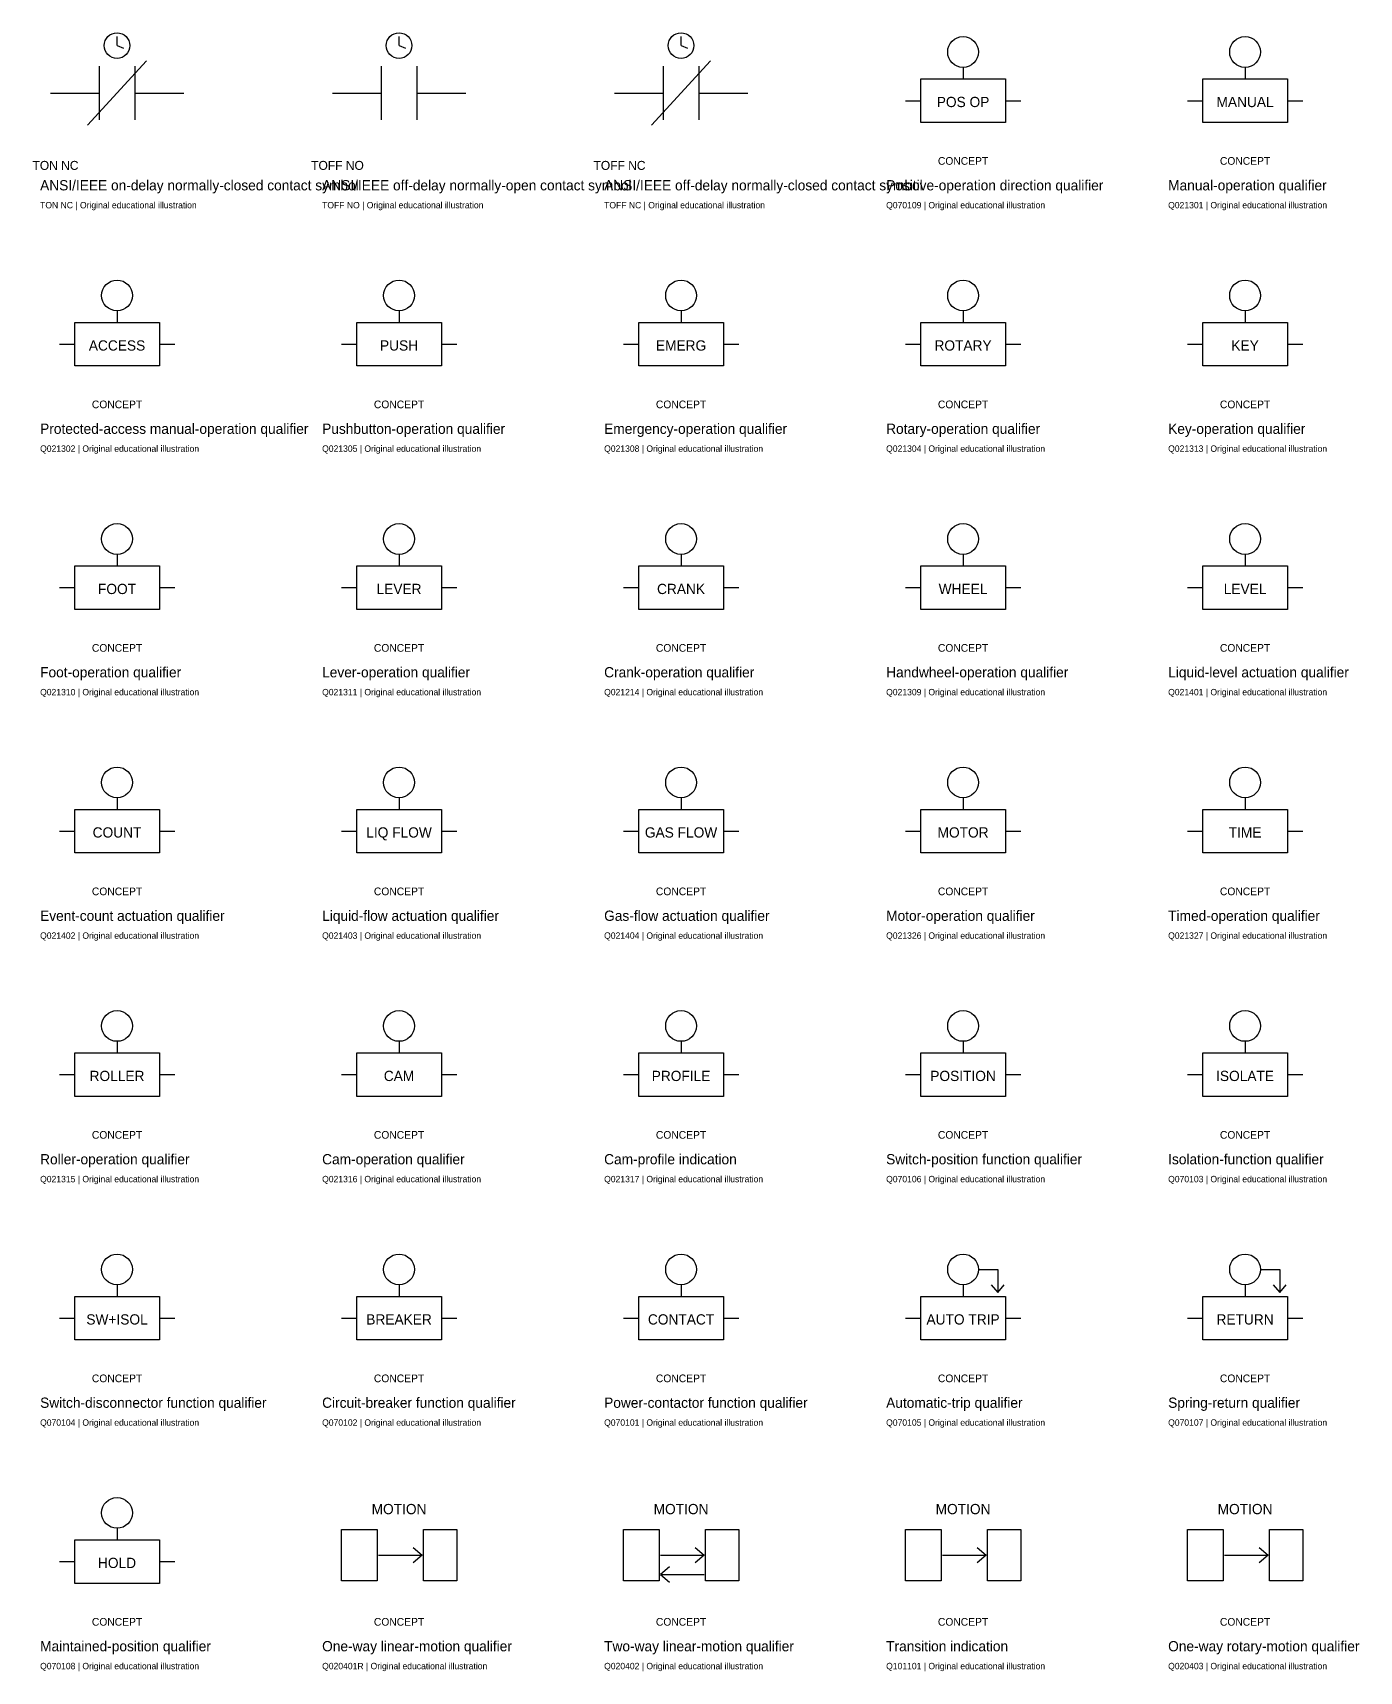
# Model space of a CAD drawing. Extents: x -25 to 1140, y -41451 to 113.
# Drawn here: x -6 to 1029, y -32331 to -31052 of the extents above; entities that cross this region are included whole.
import ezdxf
from ezdxf.enums import TextEntityAlignment as Align

# ---------------------------------------------------------------- set-up
doc = ezdxf.new("R2010")
doc.units = 0
doc.layers.add('REFERENCE', color=7, linetype='CONTINUOUS')

# ---------------------------------------------------------------- blocks, each defined once
blk = doc.blocks.new('REF_ANSI_ON_DELAY_NORMALLY_CLOSED_CONTACT')
at = {"layer": 'REFERENCE'}
for p, q in [((60, 98), (60, 105)), ((60, 98), (65, 96)), ((37, 36), (83, 86)), ((46, 82), (46, 40)), ((74, 82), (74, 40)), ((8, 61), (46, 61)), ((74, 61), (112, 61))]:
    blk.add_line(p, q, dxfattribs=at)
blk.add_circle((60, 98), 10, dxfattribs=at)
blk.add_text('TON NC', height=7, dxfattribs=at).set_placement((12, 1), align=Align.CENTER)
blk = doc.blocks.new('REF_ANSI_OFF_DELAY_NORMALLY_OPEN_CONTACT')
at = {"layer": 'REFERENCE'}
for p, q in [((60, 98), (60, 105)), ((60, 98), (65, 96)), ((46, 82), (46, 40)), ((74, 82), (74, 40)), ((8, 61), (46, 61)), ((74, 61), (112, 61))]:
    blk.add_line(p, q, dxfattribs=at)
blk.add_circle((60, 98), 10, dxfattribs=at)
blk.add_text('TOFF NO', height=7, dxfattribs=at).set_placement((12, 1), align=Align.CENTER)
blk = doc.blocks.new('REF_ANSI_OFF_DELAY_NORMALLY_CLOSED_CONTACT')
at = {"layer": 'REFERENCE'}
for p, q in [((60, 98), (60, 105)), ((60, 98), (65, 96)), ((37, 36), (83, 86)), ((46, 82), (46, 40)), ((74, 82), (74, 40)), ((8, 61), (46, 61)), ((74, 61), (112, 61))]:
    blk.add_line(p, q, dxfattribs=at)
blk.add_circle((60, 98), 10, dxfattribs=at)
blk.add_text('TOFF NC', height=7, dxfattribs=at).set_placement((12, 1), align=Align.CENTER)
blk = doc.blocks.new('REF_IEC_POSITIVE_OPERATION_DIRECTION_QUALIFIER')
at = {"layer": 'REFERENCE'}
for p, q in [((60, 81), (60, 72)), ((27, 72), (93, 72)), ((27, 38), (27, 72)), ((93, 72), (93, 38)), ((15, 55), (27, 55)), ((93, 55), (105, 55)), ((93, 38), (27, 38))]:
    blk.add_line(p, q, dxfattribs=at)
blk.add_circle((60, 93), 12, dxfattribs=at)
for s, height, p in [('POS OP', 8, (60, 50)), ('CONCEPT', 6, (60, 5))]:
    blk.add_text(s, height=height, dxfattribs=at).set_placement(p, align=Align.CENTER)
blk = doc.blocks.new('REF_IEC_MANUAL_OPERATION_QUALIFIER')
at = {"layer": 'REFERENCE'}
for p, q in [((60, 81), (60, 72)), ((27, 72), (93, 72)), ((27, 38), (27, 72)), ((93, 72), (93, 38)), ((15, 55), (27, 55)), ((93, 55), (105, 55)), ((93, 38), (27, 38))]:
    blk.add_line(p, q, dxfattribs=at)
blk.add_circle((60, 93), 12, dxfattribs=at)
for s, height, p in [('MANUAL', 8, (60, 50)), ('CONCEPT', 6, (60, 5))]:
    blk.add_text(s, height=height, dxfattribs=at).set_placement(p, align=Align.CENTER)
blk = doc.blocks.new('REF_IEC_PROTECTED_ACCESS_MANUAL_OPERATION_QUALIFIER')
at = {"layer": 'REFERENCE'}
for p, q in [((60, 81), (60, 72)), ((27, 72), (93, 72)), ((27, 38), (27, 72)), ((93, 72), (93, 38)), ((15, 55), (27, 55)), ((93, 55), (105, 55)), ((93, 38), (27, 38))]:
    blk.add_line(p, q, dxfattribs=at)
blk.add_circle((60, 93), 12, dxfattribs=at)
for s, height, p in [('ACCESS', 8, (60, 50)), ('CONCEPT', 6, (60, 5))]:
    blk.add_text(s, height=height, dxfattribs=at).set_placement(p, align=Align.CENTER)
blk = doc.blocks.new('REF_IEC_PUSHBUTTON_OPERATION_QUALIFIER')
at = {"layer": 'REFERENCE'}
for p, q in [((60, 81), (60, 72)), ((27, 72), (93, 72)), ((27, 38), (27, 72)), ((93, 72), (93, 38)), ((15, 55), (27, 55)), ((93, 55), (105, 55)), ((93, 38), (27, 38))]:
    blk.add_line(p, q, dxfattribs=at)
blk.add_circle((60, 93), 12, dxfattribs=at)
for s, height, p in [('PUSH', 8, (60, 50)), ('CONCEPT', 6, (60, 5))]:
    blk.add_text(s, height=height, dxfattribs=at).set_placement(p, align=Align.CENTER)
blk = doc.blocks.new('REF_IEC_EMERGENCY_OPERATION_QUALIFIER')
at = {"layer": 'REFERENCE'}
for p, q in [((60, 81), (60, 72)), ((27, 72), (93, 72)), ((27, 38), (27, 72)), ((93, 72), (93, 38)), ((15, 55), (27, 55)), ((93, 55), (105, 55)), ((93, 38), (27, 38))]:
    blk.add_line(p, q, dxfattribs=at)
blk.add_circle((60, 93), 12, dxfattribs=at)
for s, height, p in [('EMERG', 8, (60, 50)), ('CONCEPT', 6, (60, 5))]:
    blk.add_text(s, height=height, dxfattribs=at).set_placement(p, align=Align.CENTER)
blk = doc.blocks.new('REF_IEC_ROTARY_OPERATION_QUALIFIER')
at = {"layer": 'REFERENCE'}
for p, q in [((60, 81), (60, 72)), ((27, 72), (93, 72)), ((27, 38), (27, 72)), ((93, 72), (93, 38)), ((15, 55), (27, 55)), ((93, 55), (105, 55)), ((93, 38), (27, 38))]:
    blk.add_line(p, q, dxfattribs=at)
blk.add_circle((60, 93), 12, dxfattribs=at)
for s, height, p in [('ROTARY', 8, (60, 50)), ('CONCEPT', 6, (60, 5))]:
    blk.add_text(s, height=height, dxfattribs=at).set_placement(p, align=Align.CENTER)
blk = doc.blocks.new('REF_IEC_KEY_OPERATION_QUALIFIER')
at = {"layer": 'REFERENCE'}
for p, q in [((60, 81), (60, 72)), ((27, 72), (93, 72)), ((27, 38), (27, 72)), ((93, 72), (93, 38)), ((15, 55), (27, 55)), ((93, 55), (105, 55)), ((93, 38), (27, 38))]:
    blk.add_line(p, q, dxfattribs=at)
blk.add_circle((60, 93), 12, dxfattribs=at)
for s, height, p in [('KEY', 8, (60, 50)), ('CONCEPT', 6, (60, 5))]:
    blk.add_text(s, height=height, dxfattribs=at).set_placement(p, align=Align.CENTER)
blk = doc.blocks.new('REF_IEC_FOOT_OPERATION_QUALIFIER')
at = {"layer": 'REFERENCE'}
for p, q in [((60, 81), (60, 72)), ((27, 72), (93, 72)), ((27, 38), (27, 72)), ((93, 72), (93, 38)), ((15, 55), (27, 55)), ((93, 55), (105, 55)), ((93, 38), (27, 38))]:
    blk.add_line(p, q, dxfattribs=at)
blk.add_circle((60, 93), 12, dxfattribs=at)
for s, height, p in [('FOOT', 8, (60, 50)), ('CONCEPT', 6, (60, 5))]:
    blk.add_text(s, height=height, dxfattribs=at).set_placement(p, align=Align.CENTER)
blk = doc.blocks.new('REF_IEC_LEVER_OPERATION_QUALIFIER')
at = {"layer": 'REFERENCE'}
for p, q in [((60, 81), (60, 72)), ((27, 72), (93, 72)), ((27, 38), (27, 72)), ((93, 72), (93, 38)), ((15, 55), (27, 55)), ((93, 55), (105, 55)), ((93, 38), (27, 38))]:
    blk.add_line(p, q, dxfattribs=at)
blk.add_circle((60, 93), 12, dxfattribs=at)
for s, height, p in [('LEVER', 8, (60, 50)), ('CONCEPT', 6, (60, 5))]:
    blk.add_text(s, height=height, dxfattribs=at).set_placement(p, align=Align.CENTER)
blk = doc.blocks.new('REF_IEC_CRANK_OPERATION_QUALIFIER')
at = {"layer": 'REFERENCE'}
for p, q in [((60, 81), (60, 72)), ((27, 72), (93, 72)), ((27, 38), (27, 72)), ((93, 72), (93, 38)), ((15, 55), (27, 55)), ((93, 55), (105, 55)), ((93, 38), (27, 38))]:
    blk.add_line(p, q, dxfattribs=at)
blk.add_circle((60, 93), 12, dxfattribs=at)
for s, height, p in [('CRANK', 8, (60, 50)), ('CONCEPT', 6, (60, 5))]:
    blk.add_text(s, height=height, dxfattribs=at).set_placement(p, align=Align.CENTER)
blk = doc.blocks.new('REF_IEC_HANDWHEEL_OPERATION_QUALIFIER')
at = {"layer": 'REFERENCE'}
for p, q in [((60, 81), (60, 72)), ((27, 72), (93, 72)), ((27, 38), (27, 72)), ((93, 72), (93, 38)), ((15, 55), (27, 55)), ((93, 55), (105, 55)), ((93, 38), (27, 38))]:
    blk.add_line(p, q, dxfattribs=at)
blk.add_circle((60, 93), 12, dxfattribs=at)
for s, height, p in [('WHEEL', 8, (60, 50)), ('CONCEPT', 6, (60, 5))]:
    blk.add_text(s, height=height, dxfattribs=at).set_placement(p, align=Align.CENTER)
blk = doc.blocks.new('REF_IEC_LIQUID_LEVEL_ACTUATION_QUALIFIER')
at = {"layer": 'REFERENCE'}
for p, q in [((60, 81), (60, 72)), ((27, 72), (93, 72)), ((27, 38), (27, 72)), ((93, 72), (93, 38)), ((15, 55), (27, 55)), ((93, 55), (105, 55)), ((93, 38), (27, 38))]:
    blk.add_line(p, q, dxfattribs=at)
blk.add_circle((60, 93), 12, dxfattribs=at)
for s, height, p in [('LEVEL', 8, (60, 50)), ('CONCEPT', 6, (60, 5))]:
    blk.add_text(s, height=height, dxfattribs=at).set_placement(p, align=Align.CENTER)
blk = doc.blocks.new('REF_IEC_EVENT_COUNT_ACTUATION_QUALIFIER')
at = {"layer": 'REFERENCE'}
for p, q in [((60, 81), (60, 72)), ((27, 72), (93, 72)), ((27, 38), (27, 72)), ((93, 72), (93, 38)), ((15, 55), (27, 55)), ((93, 55), (105, 55)), ((93, 38), (27, 38))]:
    blk.add_line(p, q, dxfattribs=at)
blk.add_circle((60, 93), 12, dxfattribs=at)
for s, height, p in [('COUNT', 8, (60, 50)), ('CONCEPT', 6, (60, 5))]:
    blk.add_text(s, height=height, dxfattribs=at).set_placement(p, align=Align.CENTER)
blk = doc.blocks.new('REF_IEC_LIQUID_FLOW_ACTUATION_QUALIFIER')
at = {"layer": 'REFERENCE'}
for p, q in [((60, 81), (60, 72)), ((27, 72), (93, 72)), ((27, 38), (27, 72)), ((93, 72), (93, 38)), ((15, 55), (27, 55)), ((93, 55), (105, 55)), ((93, 38), (27, 38))]:
    blk.add_line(p, q, dxfattribs=at)
blk.add_circle((60, 93), 12, dxfattribs=at)
for s, height, p in [('LIQ FLOW', 8, (60, 50)), ('CONCEPT', 6, (60, 5))]:
    blk.add_text(s, height=height, dxfattribs=at).set_placement(p, align=Align.CENTER)
blk = doc.blocks.new('REF_IEC_GAS_FLOW_ACTUATION_QUALIFIER')
at = {"layer": 'REFERENCE'}
for p, q in [((60, 81), (60, 72)), ((27, 72), (93, 72)), ((27, 38), (27, 72)), ((93, 72), (93, 38)), ((15, 55), (27, 55)), ((93, 55), (105, 55)), ((93, 38), (27, 38))]:
    blk.add_line(p, q, dxfattribs=at)
blk.add_circle((60, 93), 12, dxfattribs=at)
for s, height, p in [('GAS FLOW', 8, (60, 50)), ('CONCEPT', 6, (60, 5))]:
    blk.add_text(s, height=height, dxfattribs=at).set_placement(p, align=Align.CENTER)
blk = doc.blocks.new('REF_IEC_MOTOR_OPERATION_QUALIFIER')
at = {"layer": 'REFERENCE'}
for p, q in [((60, 81), (60, 72)), ((27, 72), (93, 72)), ((27, 38), (27, 72)), ((93, 72), (93, 38)), ((15, 55), (27, 55)), ((93, 55), (105, 55)), ((93, 38), (27, 38))]:
    blk.add_line(p, q, dxfattribs=at)
blk.add_circle((60, 93), 12, dxfattribs=at)
for s, height, p in [('MOTOR', 8, (60, 50)), ('CONCEPT', 6, (60, 5))]:
    blk.add_text(s, height=height, dxfattribs=at).set_placement(p, align=Align.CENTER)
blk = doc.blocks.new('REF_IEC_TIMED_OPERATION_QUALIFIER')
at = {"layer": 'REFERENCE'}
for p, q in [((60, 81), (60, 72)), ((27, 72), (93, 72)), ((27, 38), (27, 72)), ((93, 72), (93, 38)), ((15, 55), (27, 55)), ((93, 55), (105, 55)), ((93, 38), (27, 38))]:
    blk.add_line(p, q, dxfattribs=at)
blk.add_circle((60, 93), 12, dxfattribs=at)
for s, height, p in [('TIME', 8, (60, 50)), ('CONCEPT', 6, (60, 5))]:
    blk.add_text(s, height=height, dxfattribs=at).set_placement(p, align=Align.CENTER)
blk = doc.blocks.new('REF_IEC_ROLLER_OPERATION_QUALIFIER')
at = {"layer": 'REFERENCE'}
for p, q in [((60, 81), (60, 72)), ((27, 72), (93, 72)), ((27, 38), (27, 72)), ((93, 72), (93, 38)), ((15, 55), (27, 55)), ((93, 55), (105, 55)), ((93, 38), (27, 38))]:
    blk.add_line(p, q, dxfattribs=at)
blk.add_circle((60, 93), 12, dxfattribs=at)
for s, height, p in [('ROLLER', 8, (60, 50)), ('CONCEPT', 6, (60, 5))]:
    blk.add_text(s, height=height, dxfattribs=at).set_placement(p, align=Align.CENTER)
blk = doc.blocks.new('REF_IEC_CAM_OPERATION_QUALIFIER')
at = {"layer": 'REFERENCE'}
for p, q in [((60, 81), (60, 72)), ((27, 72), (93, 72)), ((27, 38), (27, 72)), ((93, 72), (93, 38)), ((15, 55), (27, 55)), ((93, 55), (105, 55)), ((93, 38), (27, 38))]:
    blk.add_line(p, q, dxfattribs=at)
blk.add_circle((60, 93), 12, dxfattribs=at)
for s, height, p in [('CAM', 8, (60, 50)), ('CONCEPT', 6, (60, 5))]:
    blk.add_text(s, height=height, dxfattribs=at).set_placement(p, align=Align.CENTER)
blk = doc.blocks.new('REF_IEC_CAM_PROFILE_INDICATION')
at = {"layer": 'REFERENCE'}
for p, q in [((60, 81), (60, 72)), ((27, 72), (93, 72)), ((27, 38), (27, 72)), ((93, 72), (93, 38)), ((15, 55), (27, 55)), ((93, 55), (105, 55)), ((93, 38), (27, 38))]:
    blk.add_line(p, q, dxfattribs=at)
blk.add_circle((60, 93), 12, dxfattribs=at)
for s, height, p in [('PROFILE', 8, (60, 50)), ('CONCEPT', 6, (60, 5))]:
    blk.add_text(s, height=height, dxfattribs=at).set_placement(p, align=Align.CENTER)
blk = doc.blocks.new('REF_IEC_SWITCH_POSITION_FUNCTION_QUALIFIER')
at = {"layer": 'REFERENCE'}
for p, q in [((60, 81), (60, 72)), ((27, 72), (93, 72)), ((27, 38), (27, 72)), ((93, 72), (93, 38)), ((15, 55), (27, 55)), ((93, 55), (105, 55)), ((93, 38), (27, 38))]:
    blk.add_line(p, q, dxfattribs=at)
blk.add_circle((60, 93), 12, dxfattribs=at)
for s, height, p in [('POSITION', 8, (60, 50)), ('CONCEPT', 6, (60, 5))]:
    blk.add_text(s, height=height, dxfattribs=at).set_placement(p, align=Align.CENTER)
blk = doc.blocks.new('REF_IEC_ISOLATION_FUNCTION_QUALIFIER')
at = {"layer": 'REFERENCE'}
for p, q in [((60, 81), (60, 72)), ((27, 72), (93, 72)), ((27, 38), (27, 72)), ((93, 72), (93, 38)), ((15, 55), (27, 55)), ((93, 55), (105, 55)), ((93, 38), (27, 38))]:
    blk.add_line(p, q, dxfattribs=at)
blk.add_circle((60, 93), 12, dxfattribs=at)
for s, height, p in [('ISOLATE', 8, (60, 50)), ('CONCEPT', 6, (60, 5))]:
    blk.add_text(s, height=height, dxfattribs=at).set_placement(p, align=Align.CENTER)
blk = doc.blocks.new('REF_IEC_SWITCH_DISCONNECTOR_FUNCTION_QUALIFIER')
at = {"layer": 'REFERENCE'}
for p, q in [((60, 81), (60, 72)), ((27, 72), (93, 72)), ((27, 38), (27, 72)), ((93, 72), (93, 38)), ((15, 55), (27, 55)), ((93, 55), (105, 55)), ((93, 38), (27, 38))]:
    blk.add_line(p, q, dxfattribs=at)
blk.add_circle((60, 93), 12, dxfattribs=at)
for s, height, p in [('SW+ISOL', 8, (60, 50)), ('CONCEPT', 6, (60, 5))]:
    blk.add_text(s, height=height, dxfattribs=at).set_placement(p, align=Align.CENTER)
blk = doc.blocks.new('REF_IEC_CIRCUIT_BREAKER_FUNCTION_QUALIFIER')
at = {"layer": 'REFERENCE'}
for p, q in [((60, 81), (60, 72)), ((27, 72), (93, 72)), ((27, 38), (27, 72)), ((93, 72), (93, 38)), ((15, 55), (27, 55)), ((93, 55), (105, 55)), ((93, 38), (27, 38))]:
    blk.add_line(p, q, dxfattribs=at)
blk.add_circle((60, 93), 12, dxfattribs=at)
for s, height, p in [('BREAKER', 8, (60, 50)), ('CONCEPT', 6, (60, 5))]:
    blk.add_text(s, height=height, dxfattribs=at).set_placement(p, align=Align.CENTER)
blk = doc.blocks.new('REF_IEC_POWER_CONTACTOR_FUNCTION_QUALIFIER')
at = {"layer": 'REFERENCE'}
for p, q in [((60, 81), (60, 72)), ((27, 72), (93, 72)), ((27, 38), (27, 72)), ((93, 72), (93, 38)), ((15, 55), (27, 55)), ((93, 55), (105, 55)), ((93, 38), (27, 38))]:
    blk.add_line(p, q, dxfattribs=at)
blk.add_circle((60, 93), 12, dxfattribs=at)
for s, height, p in [('CONTACT', 8, (60, 50)), ('CONCEPT', 6, (60, 5))]:
    blk.add_text(s, height=height, dxfattribs=at).set_placement(p, align=Align.CENTER)
blk = doc.blocks.new('REF_IEC_AUTOMATIC_TRIP_QUALIFIER')
at = {"layer": 'REFERENCE'}
for p, q in [((72, 93), (87, 93)), ((87, 93), (87, 75)), ((60, 81), (60, 72)), ((82, 81), (87, 75)), ((87, 75), (92, 81)), ((27, 72), (93, 72)), ((27, 38), (27, 72)), ((93, 72), (93, 38)), ((15, 55), (27, 55)), ((93, 55), (105, 55)), ((93, 38), (27, 38))]:
    blk.add_line(p, q, dxfattribs=at)
blk.add_circle((60, 93), 12, dxfattribs=at)
for s, height, p in [('AUTO TRIP', 8, (60, 50)), ('CONCEPT', 6, (60, 5))]:
    blk.add_text(s, height=height, dxfattribs=at).set_placement(p, align=Align.CENTER)
blk = doc.blocks.new('REF_IEC_SPRING_RETURN_QUALIFIER')
at = {"layer": 'REFERENCE'}
for p, q in [((72, 93), (87, 93)), ((87, 93), (87, 75)), ((60, 81), (60, 72)), ((82, 81), (87, 75)), ((87, 75), (92, 81)), ((27, 72), (93, 72)), ((27, 38), (27, 72)), ((93, 72), (93, 38)), ((15, 55), (27, 55)), ((93, 55), (105, 55)), ((93, 38), (27, 38))]:
    blk.add_line(p, q, dxfattribs=at)
blk.add_circle((60, 93), 12, dxfattribs=at)
for s, height, p in [('RETURN', 8, (60, 50)), ('CONCEPT', 6, (60, 5))]:
    blk.add_text(s, height=height, dxfattribs=at).set_placement(p, align=Align.CENTER)
blk = doc.blocks.new('REF_IEC_MAINTAINED_POSITION_QUALIFIER')
at = {"layer": 'REFERENCE'}
for p, q in [((60, 81), (60, 72)), ((27, 72), (93, 72)), ((27, 38), (27, 72)), ((93, 72), (93, 38)), ((15, 55), (27, 55)), ((93, 55), (105, 55)), ((93, 38), (27, 38))]:
    blk.add_line(p, q, dxfattribs=at)
blk.add_circle((60, 93), 12, dxfattribs=at)
for s, height, p in [('HOLD', 8, (60, 50)), ('CONCEPT', 6, (60, 5))]:
    blk.add_text(s, height=height, dxfattribs=at).set_placement(p, align=Align.CENTER)
blk = doc.blocks.new('REF_IEC_ONE_WAY_LINEAR_MOTION_QUALIFIER')
at = {"layer": 'REFERENCE'}
for p, q in [((15, 80), (43, 80)), ((15, 40), (15, 80)), ((43, 80), (43, 40)), ((79, 80), (105, 80)), ((79, 40), (79, 80)), ((105, 80), (105, 40)), ((71, 66), (78, 60)), ((44, 60), (78, 60)), ((78, 60), (71, 54)), ((43, 40), (15, 40)), ((105, 40), (79, 40))]:
    blk.add_line(p, q, dxfattribs=at)
for s, height, p in [('MOTION', 8, (60, 92)), ('CONCEPT', 6, (60, 5))]:
    blk.add_text(s, height=height, dxfattribs=at).set_placement(p, align=Align.CENTER)
blk = doc.blocks.new('REF_IEC_TWO_WAY_LINEAR_MOTION_QUALIFIER')
at = {"layer": 'REFERENCE'}
for p, q in [((15, 80), (43, 80)), ((15, 40), (15, 80)), ((43, 80), (43, 40)), ((79, 80), (105, 80)), ((79, 40), (79, 80)), ((105, 80), (105, 40)), ((71, 66), (78, 60)), ((44, 60), (78, 60)), ((78, 60), (71, 54)), ((43, 40), (15, 40)), ((51, 51), (44, 45)), ((44, 45), (78, 45)), ((44, 45), (51, 39)), ((105, 40), (79, 40))]:
    blk.add_line(p, q, dxfattribs=at)
for s, height, p in [('MOTION', 8, (60, 92)), ('CONCEPT', 6, (60, 5))]:
    blk.add_text(s, height=height, dxfattribs=at).set_placement(p, align=Align.CENTER)
blk = doc.blocks.new('REF_IEC_TRANSITION_INDICATION')
at = {"layer": 'REFERENCE'}
for p, q in [((15, 80), (43, 80)), ((15, 40), (15, 80)), ((43, 80), (43, 40)), ((79, 80), (105, 80)), ((79, 40), (79, 80)), ((105, 80), (105, 40)), ((71, 66), (78, 60)), ((44, 60), (78, 60)), ((78, 60), (71, 54)), ((43, 40), (15, 40)), ((105, 40), (79, 40))]:
    blk.add_line(p, q, dxfattribs=at)
for s, height, p in [('MOTION', 8, (60, 92)), ('CONCEPT', 6, (60, 5))]:
    blk.add_text(s, height=height, dxfattribs=at).set_placement(p, align=Align.CENTER)
blk = doc.blocks.new('REF_IEC_ONE_WAY_ROTARY_MOTION_QUALIFIER')
at = {"layer": 'REFERENCE'}
for p, q in [((15, 80), (43, 80)), ((15, 40), (15, 80)), ((43, 80), (43, 40)), ((79, 80), (105, 80)), ((79, 40), (79, 80)), ((105, 80), (105, 40)), ((71, 66), (78, 60)), ((44, 60), (78, 60)), ((78, 60), (71, 54)), ((43, 40), (15, 40)), ((105, 40), (79, 40))]:
    blk.add_line(p, q, dxfattribs=at)
for s, height, p in [('MOTION', 8, (60, 92)), ('CONCEPT', 6, (60, 5))]:
    blk.add_text(s, height=height, dxfattribs=at).set_placement(p, align=Align.CENTER)

msp = doc.modelspace()

# ---------------------------------------------------------------- block references
at = {"layer": 'REFERENCE'}
for name, p in [('REF_ANSI_ON_DELAY_NORMALLY_CLOSED_CONTACT', (0, -31160)), ('REF_ANSI_OFF_DELAY_NORMALLY_OPEN_CONTACT', (220, -31160)), ('REF_ANSI_OFF_DELAY_NORMALLY_CLOSED_CONTACT', (440, -31160)), ('REF_IEC_POSITIVE_OPERATION_DIRECTION_QUALIFIER', (660, -31160)), ('REF_IEC_MANUAL_OPERATION_QUALIFIER', (880, -31160)), ('REF_IEC_PROTECTED_ACCESS_MANUAL_OPERATION_QUALIFIER', (0, -31350)), ('REF_IEC_PUSHBUTTON_OPERATION_QUALIFIER', (220, -31350)), ('REF_IEC_EMERGENCY_OPERATION_QUALIFIER', (440, -31350)), ('REF_IEC_ROTARY_OPERATION_QUALIFIER', (660, -31350)), ('REF_IEC_KEY_OPERATION_QUALIFIER', (880, -31350)), ('REF_IEC_FOOT_OPERATION_QUALIFIER', (0, -31540)), ('REF_IEC_LEVER_OPERATION_QUALIFIER', (220, -31540)), ('REF_IEC_CRANK_OPERATION_QUALIFIER', (440, -31540)), ('REF_IEC_HANDWHEEL_OPERATION_QUALIFIER', (660, -31540)), ('REF_IEC_LIQUID_LEVEL_ACTUATION_QUALIFIER', (880, -31540)), ('REF_IEC_EVENT_COUNT_ACTUATION_QUALIFIER', (0, -31730)), ('REF_IEC_LIQUID_FLOW_ACTUATION_QUALIFIER', (220, -31730)), ('REF_IEC_GAS_FLOW_ACTUATION_QUALIFIER', (440, -31730)), ('REF_IEC_MOTOR_OPERATION_QUALIFIER', (660, -31730)), ('REF_IEC_TIMED_OPERATION_QUALIFIER', (880, -31730)), ('REF_IEC_ROLLER_OPERATION_QUALIFIER', (0, -31920)), ('REF_IEC_CAM_OPERATION_QUALIFIER', (220, -31920)), ('REF_IEC_CAM_PROFILE_INDICATION', (440, -31920)), ('REF_IEC_SWITCH_POSITION_FUNCTION_QUALIFIER', (660, -31920)), ('REF_IEC_ISOLATION_FUNCTION_QUALIFIER', (880, -31920)), ('REF_IEC_SWITCH_DISCONNECTOR_FUNCTION_QUALIFIER', (0, -32110)), ('REF_IEC_CIRCUIT_BREAKER_FUNCTION_QUALIFIER', (220, -32110)), ('REF_IEC_POWER_CONTACTOR_FUNCTION_QUALIFIER', (440, -32110)), ('REF_IEC_AUTOMATIC_TRIP_QUALIFIER', (660, -32110)), ('REF_IEC_SPRING_RETURN_QUALIFIER', (880, -32110)), ('REF_IEC_MAINTAINED_POSITION_QUALIFIER', (0, -32300)), ('REF_IEC_ONE_WAY_LINEAR_MOTION_QUALIFIER', (220, -32300)), ('REF_IEC_TWO_WAY_LINEAR_MOTION_QUALIFIER', (440, -32300)), ('REF_IEC_TRANSITION_INDICATION', (660, -32300)), ('REF_IEC_ONE_WAY_ROTARY_MOTION_QUALIFIER', (880, -32300))]:
    msp.add_blockref(name, p, dxfattribs=at)

# ---------------------------------------------------------------- texts
for s, height, p in [('ANSI/IEEE on-delay normally-closed contact symbol', 8, (0, -31175)), ('ANSI/IEEE off-delay normally-open contact symbol', 8, (220, -31175)), ('ANSI/IEEE off-delay normally-closed contact symbol', 8, (440, -31175)), ('Positive-operation direction qualifier', 8, (660, -31175)), ('Manual-operation qualifier', 8, (880, -31175)), ('TON NC | Original educational illustration', 5, (0, -31189)), ('TOFF NO | Original educational illustration', 5, (220, -31189)), ('TOFF NC | Original educational illustration', 5, (440, -31189)), ('Q070109 | Original educational illustration', 5, (660, -31189)), ('Q021301 | Original educational illustration', 5, (880, -31189)), ('Protected-access manual-operation qualifier', 8, (0, -31365)), ('Pushbutton-operation qualifier', 8, (220, -31365)), ('Emergency-operation qualifier', 8, (440, -31365)), ('Rotary-operation qualifier', 8, (660, -31365)), ('Key-operation qualifier', 8, (880, -31365)), ('Q021302 | Original educational illustration', 5, (0, -31379)), ('Q021305 | Original educational illustration', 5, (220, -31379)), ('Q021308 | Original educational illustration', 5, (440, -31379)), ('Q021304 | Original educational illustration', 5, (660, -31379)), ('Q021313 | Original educational illustration', 5, (880, -31379)), ('Foot-operation qualifier', 8, (0, -31555)), ('Lever-operation qualifier', 8, (220, -31555)), ('Crank-operation qualifier', 8, (440, -31555)), ('Handwheel-operation qualifier', 8, (660, -31555)), ('Liquid-level actuation qualifier', 8, (880, -31555)), ('Q021310 | Original educational illustration', 5, (0, -31569)), ('Q021311 | Original educational illustration', 5, (220, -31569)), ('Q021214 | Original educational illustration', 5, (440, -31569)), ('Q021309 | Original educational illustration', 5, (660, -31569)), ('Q021401 | Original educational illustration', 5, (880, -31569)), ('Event-count actuation qualifier', 8, (0, -31745)), ('Liquid-flow actuation qualifier', 8, (220, -31745)), ('Gas-flow actuation qualifier', 8, (440, -31745)), ('Motor-operation qualifier', 8, (660, -31745)), ('Timed-operation qualifier', 8, (880, -31745)), ('Q021402 | Original educational illustration', 5, (0, -31759)), ('Q021403 | Original educational illustration', 5, (220, -31759)), ('Q021404 | Original educational illustration', 5, (440, -31759)), ('Q021326 | Original educational illustration', 5, (660, -31759)), ('Q021327 | Original educational illustration', 5, (880, -31759)), ('Roller-operation qualifier', 8, (0, -31935)), ('Cam-operation qualifier', 8, (220, -31935)), ('Cam-profile indication', 8, (440, -31935)), ('Switch-position function qualifier', 8, (660, -31935)), ('Isolation-function qualifier', 8, (880, -31935)), ('Q021315 | Original educational illustration', 5, (0, -31949)), ('Q021316 | Original educational illustration', 5, (220, -31949)), ('Q021317 | Original educational illustration', 5, (440, -31949)), ('Q070106 | Original educational illustration', 5, (660, -31949)), ('Q070103 | Original educational illustration', 5, (880, -31949)), ('Switch-disconnector function qualifier', 8, (0, -32125)), ('Circuit-breaker function qualifier', 8, (220, -32125)), ('Power-contactor function qualifier', 8, (440, -32125)), ('Automatic-trip qualifier', 8, (660, -32125)), ('Spring-return qualifier', 8, (880, -32125)), ('Q070104 | Original educational illustration', 5, (0, -32139)), ('Q070102 | Original educational illustration', 5, (220, -32139)), ('Q070101 | Original educational illustration', 5, (440, -32139)), ('Q070105 | Original educational illustration', 5, (660, -32139)), ('Q070107 | Original educational illustration', 5, (880, -32139)), ('Maintained-position qualifier', 8, (0, -32315)), ('One-way linear-motion qualifier', 8, (220, -32315)), ('Two-way linear-motion qualifier', 8, (440, -32315)), ('Transition indication', 8, (660, -32315)), ('One-way rotary-motion qualifier', 8, (880, -32315)), ('Q070108 | Original educational illustration', 5, (0, -32329)), ('Q020401R | Original educational illustration', 5, (220, -32329)), ('Q020402 | Original educational illustration', 5, (440, -32329)), ('Q101101 | Original educational illustration', 5, (660, -32329)), ('Q020403 | Original educational illustration', 5, (880, -32329))]:
    msp.add_text(s, height=height, dxfattribs=at).set_placement(p)

doc.saveas('drawing.dxf')
